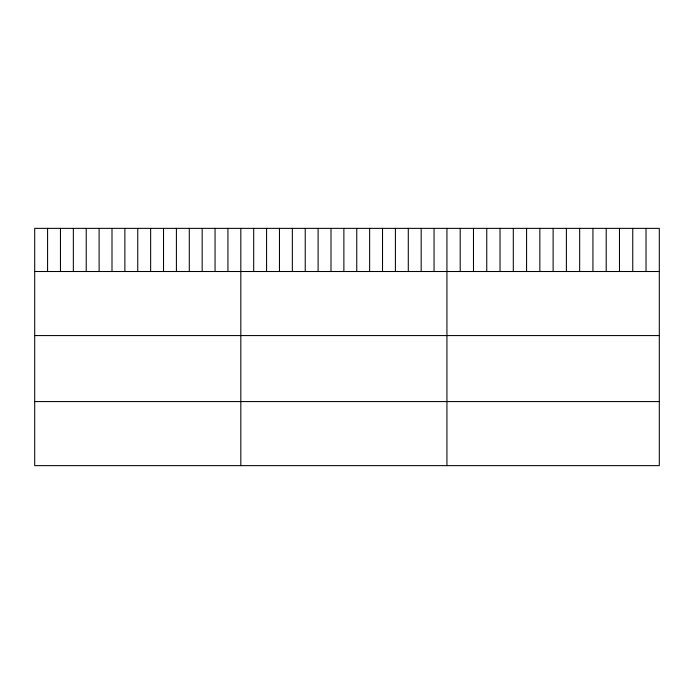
<?xml version="1.0" encoding="UTF-8"?>
<svg xmlns="http://www.w3.org/2000/svg" width="694" height="694" viewBox="0 0 694 694"><rect width="100%" height="100%" fill="white"/><g stroke="black" fill="none" stroke-linecap="round" stroke-linejoin="round"><path stroke-width="1.04" d="M659.3 271.51L659.3 465.639L34.7 465.639L34.7 228.361L659.3 228.361L659.3 271.51L34.7 271.51M34.7 335.575L659.3 335.575M34.7 401.574L659.3 401.574M646.027 228.361L646.027 271.51M632.755 228.361L632.755 271.51M619.482 228.361L619.482 271.51M606.209 228.361L606.209 271.51M592.936 228.361L592.936 271.51M579.664 228.361L579.664 271.51M566.391 228.361L566.391 271.51M553.118 228.361L553.118 271.51M539.845 228.361L539.845 271.51M526.572 228.361L526.572 271.51M513.3 228.361L513.3 271.51M500.027 228.361L500.027 271.51M486.754 228.361L486.754 271.51M473.481 228.361L473.481 271.51M460.209 228.361L460.209 271.51M446.936 228.361L446.936 465.639M434.054 228.361L434.054 271.51M421.171 228.361L421.171 271.51M408.289 228.361L408.289 271.51M395.407 228.361L395.407 271.51M382.524 228.361L382.524 271.51M369.642 228.361L369.642 271.51M356.759 228.361L356.759 271.51M343.877 228.361L343.877 271.51M330.995 228.361L330.995 271.51M318.112 228.361L318.112 271.51M305.23 228.361L305.23 271.51M292.348 228.361L292.348 271.51M279.465 228.361L279.465 271.51M266.583 228.361L266.583 271.51M253.7 228.361L253.7 271.51M240.818 228.361L240.818 465.639M227.936 228.361L227.936 271.51M215.053 228.361L215.053 271.51M202.171 228.361L202.171 271.51M189.288 228.361L189.288 271.51M176.406 228.361L176.406 271.51M163.524 228.361L163.524 271.51M150.641 228.361L150.641 271.51M137.759 228.361L137.759 271.51M124.877 228.361L124.877 271.51M111.994 228.361L111.994 271.51M99.112 228.361L99.112 271.51M86.23 228.361L86.23 271.51M73.347 228.361L73.347 271.51M60.465 228.361L60.465 271.51M47.582 228.361L47.582 271.51"/></g></svg>
